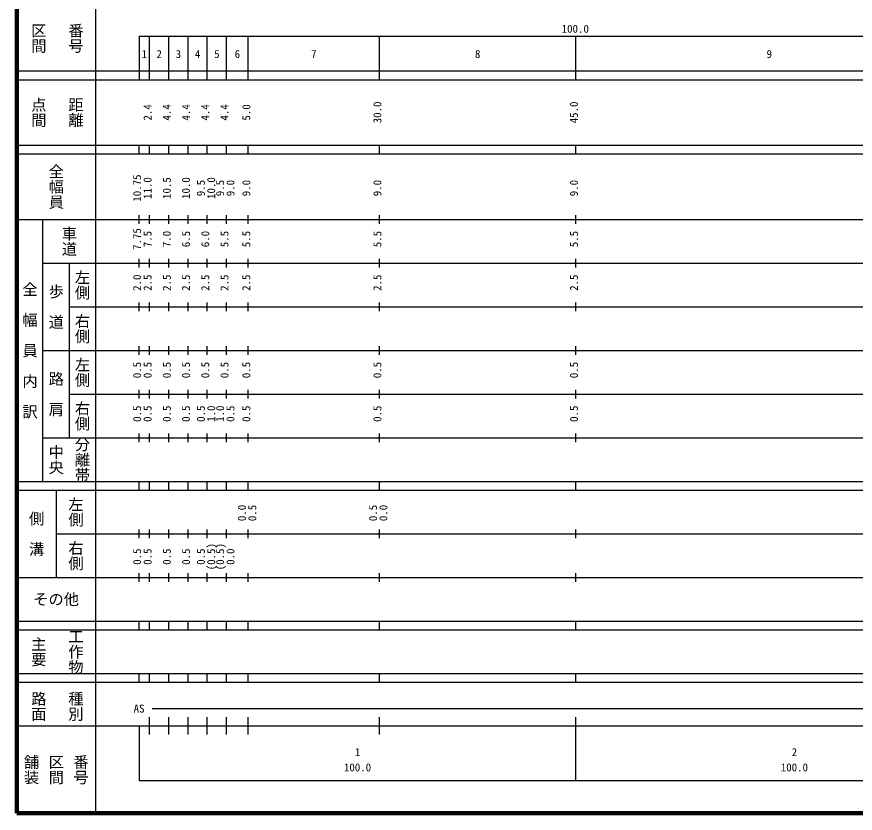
# Model space of a CAD drawing. Units: millimetres on the paper, enlarged 1000 times. Extents: x 40000 to 680000, y 20000 to 380000.
# Drawn here: x 40000 to 231926, y 20000 to 202409 of the extents above; entities that cross this region are included whole.
import ezdxf
from ezdxf.enums import TextEntityAlignment as Align

# ---------------------------------------------------------------- set-up
doc = ezdxf.new("R2010")
doc.units = ezdxf.units.MM
doc.header["$LTSCALE"] = 1000
doc.layers.add('S-TTL', color=2, linetype='Continuous', lineweight=140)
doc.layers.add('S-TTL-BAND', color=7, linetype='Continuous', lineweight=25)
doc.styles.add('@ＭＳ ゴシック', font='')
doc.styles.add('ＭＳ ゴシック', font='')
doc.styles.get('@ＭＳ ゴシック').set_extended_font_data('@MS Gothic')
doc.styles.get('ＭＳ ゴシック').set_extended_font_data('MS Gothic')

msp = doc.modelspace()

# ---------------------------------------------------------------- linework, layer by layer
at = {"layer": 'S-TTL'}
for p, q in [((40000, 380000), (40000, 20000)), ((40000, 20000), (680000, 20000))]:
    msp.add_line(p, q, dxfattribs=at)
at = {"layer": 'S-TTL-BAND'}
for p, q in [((58000, 370000), (58000, 20000)), ((68000, 198000), (579000, 198000)), ((68000, 198000), (68000, 188000)), ((70400, 188000), (70400, 198000)), ((74800, 188000), (74800, 198000)), ((79200, 188000), (79200, 198000)), ((83600, 188000), (83600, 198000)), ((88000, 188000), (88000, 198000)), ((93000, 188000), (93000, 198000)), ((123000, 188000), (123000, 198000)), ((168000, 188000), (168000, 198000)), ((40000, 190000), (579000, 190000)), ((40000, 188000), (579000, 188000)), ((40000, 173000), (579000, 173000)), ((68000, 171000), (68000, 173000)), ((70400, 171000), (70400, 173000)), ((74800, 171000), (74800, 173000)), ((79200, 171000), (79200, 173000)), ((83600, 171000), (83600, 173000)), ((88000, 171000), (88000, 173000)), ((93000, 171000), (93000, 173000)), ((123000, 171000), (123000, 173000)), ((168000, 171000), (168000, 173000)), ((40000, 171000), (579000, 171000)), ((40000, 156000), (579000, 156000)), ((46000, 96000), (46000, 156000)), ((68000, 155000), (68000, 157000)), ((70400, 155000), (70400, 157000)), ((74800, 155000), (74800, 157000)), ((79200, 155000), (79200, 157000)), ((83600, 155000), (83600, 157000)), ((88000, 155000), (88000, 157000)), ((93000, 155000), (93000, 157000)), ((123000, 155000), (123000, 157000)), ((168000, 155000), (168000, 157000)), ((46000, 146000), (579000, 146000)), ((52000, 146000), (52000, 106000)), ((68000, 145000), (68000, 147000)), ((70400, 145000), (70400, 147000)), ((74800, 145000), (74800, 147000)), ((79200, 145000), (79200, 147000)), ((83600, 145000), (83600, 147000)), ((88000, 145000), (88000, 147000)), ((93000, 145000), (93000, 147000)), ((123000, 145000), (123000, 147000)), ((168000, 145000), (168000, 147000)), ((68000, 135000), (68000, 137000)), ((70400, 135000), (70400, 137000)), ((74800, 135000), (74800, 137000)), ((79200, 135000), (79200, 137000)), ((83600, 135000), (83600, 137000)), ((88000, 135000), (88000, 137000)), ((93000, 135000), (93000, 137000)), ((123000, 135000), (123000, 137000)), ((168000, 135000), (168000, 137000)), ((52000, 136000), (579000, 136000)), ((68000, 125000), (68000, 127000)), ((70400, 125000), (70400, 127000)), ((74800, 125000), (74800, 127000)), ((79200, 125000), (79200, 127000)), ((83600, 125000), (83600, 127000)), ((88000, 125000), (88000, 127000)), ((93000, 125000), (93000, 127000)), ((123000, 125000), (123000, 127000)), ((168000, 125000), (168000, 127000)), ((46000, 126000), (579000, 126000)), ((52000, 116000), (579000, 116000)), ((68000, 115000), (68000, 117000)), ((70400, 115000), (70400, 117000)), ((74800, 115000), (74800, 117000)), ((79200, 115000), (79200, 117000)), ((83600, 115000), (83600, 117000)), ((88000, 115000), (88000, 117000)), ((93000, 115000), (93000, 117000)), ((123000, 115000), (123000, 117000)), ((168000, 115000), (168000, 117000)), ((46000, 106000), (579000, 106000)), ((68000, 105000), (68000, 107000)), ((70400, 105000), (70400, 107000)), ((74800, 105000), (74800, 107000)), ((79200, 105000), (79200, 107000)), ((83600, 105000), (83600, 107000)), ((88000, 105000), (88000, 107000)), ((93000, 105000), (93000, 107000)), ((123000, 105000), (123000, 107000)), ((168000, 105000), (168000, 107000)), ((40000, 96000), (579000, 96000)), ((68000, 94000), (68000, 96000)), ((70400, 94000), (70400, 96000)), ((74800, 94000), (74800, 96000)), ((79200, 94000), (79200, 96000)), ((83600, 94000), (83600, 96000)), ((88000, 94000), (88000, 96000)), ((93000, 94000), (93000, 96000)), ((123000, 94000), (123000, 96000)), ((168000, 94000), (168000, 96000)), ((40000, 94000), (579000, 94000)), ((49000, 94000), (49000, 74000)), ((68000, 83000), (68000, 85000)), ((70400, 83000), (70400, 85000)), ((74800, 83000), (74800, 85000)), ((79200, 83000), (79200, 85000)), ((83600, 83000), (83600, 85000)), ((88000, 83000), (88000, 85000)), ((93000, 83000), (93000, 85000)), ((123000, 83000), (123000, 85000)), ((168000, 83000), (168000, 85000)), ((49000, 84000), (579000, 84000)), ((68000, 73000), (68000, 75000)), ((70400, 73000), (70400, 75000)), ((74800, 73000), (74800, 75000)), ((79200, 73000), (79200, 75000)), ((83600, 73000), (83600, 75000)), ((88000, 73000), (88000, 75000)), ((93000, 73000), (93000, 75000)), ((123000, 73000), (123000, 75000)), ((168000, 73000), (168000, 75000)), ((40000, 74000), (579000, 74000)), ((40000, 64000), (579000, 64000)), ((68000, 62000), (68000, 64000)), ((70400, 62000), (70400, 64000)), ((74800, 62000), (74800, 64000)), ((79200, 62000), (79200, 64000)), ((83600, 62000), (83600, 64000)), ((88000, 62000), (88000, 64000)), ((93000, 62000), (93000, 64000)), ((123000, 62000), (123000, 64000)), ((168000, 62000), (168000, 64000)), ((40000, 62000), (579000, 62000)), ((40000, 52000), (579000, 52000)), ((68000, 50000), (68000, 52000)), ((70400, 50000), (70400, 52000)), ((74800, 50000), (74800, 52000)), ((79200, 50000), (79200, 52000)), ((83600, 50000), (83600, 52000)), ((88000, 50000), (88000, 52000)), ((93000, 50000), (93000, 52000)), ((123000, 50000), (123000, 52000)), ((168000, 50000), (168000, 52000)), ((40000, 50000), (579000, 50000)), ((71000, 44000), (565000, 44000)), ((70400, 38000), (70400, 42000)), ((74800, 38000), (74800, 42000)), ((79200, 38000), (79200, 42000)), ((83600, 38000), (83600, 42000)), ((88000, 38000), (88000, 42000)), ((93000, 38000), (93000, 42000)), ((123000, 38000), (123000, 42000)), ((168000, 27500), (168000, 42000)), ((40000, 40000), (579000, 40000)), ((68000, 40000), (68000, 27500)), ((68000, 27500), (579000, 27500))]:
    msp.add_line(p, q, dxfattribs=at)

# ---------------------------------------------------------------- texts
at = {"layer": 'S-TTL-BAND', "style": '@ＭＳ ゴシック'}
for s, p in [('区間', (45000, 197500)), ('番号', (53500, 197500)), ('点間', (45000, 180500)), ('距離', (53500, 180500)), ('全幅員', (49000, 163500)), ('車道', (52000, 151000)), ('左側', (55000, 141000)), ('全\u3000幅\u3000員\u3000内\u3000訳', (43000, 126000)), ('歩\u3000道', (49000, 136000)), ('右側', (55000, 131000)), ('左側', (55000, 121000)), ('路\u3000肩', (49000, 116000)), ('右側', (55000, 111000)), ('分離帯', (55000, 101000)), ('中央', (49000, 101000)), ('左側', (53500, 89000)), ('側\u3000溝', (44500, 84000)), ('右側', (53500, 79000)), ('工作物', (53500, 57000)), ('主要', (45000, 57000)), ('路面', (45000, 44500)), ('種別', (53500, 44500)), ('舗装', (43333, 30000)), ('区間', (49000, 30000)), ('番号', (54667, 30000))]:
    msp.add_text(s, height=2566, rotation=270, dxfattribs=at).set_placement(p, align=Align.MIDDLE_CENTER)
at = {"layer": 'S-TTL-BAND', "style": 'ＭＳ ゴシック'}
for s, p in [('100.0', (167844, 198195)), ('1', (69200, 192405)), ('2', (72600, 192405)), ('3', (77000, 192405)), ('4', (81400, 192405)), ('5', (85800, 192405)), ('6', (90500, 192405)), ('7', (108000, 192405)), ('8', (145500, 192405)), ('9', (212250, 192405)), ('AS', (68000, 42500)), ('1', (118000, 32523)), ('2', (218000, 32523)), ('100.0', (118000, 29033)), ('100.0', (218000, 29033))]:
    msp.add_text(s, height=1833, dxfattribs=at).set_placement(p, align=Align.BOTTOM_CENTER)
for s, p in [('30.0', (124000, 180500)), ('45.0', (169000, 180500)), ('2.4', (71400, 180500)), ('4.4', (75800, 180500)), ('4.4', (80200, 180500)), ('4.4', (84600, 180500)), ('4.4', (89000, 180500)), ('5.0', (94000, 180500)), ('10.75', (69000, 163174)), ('11.0', (71400, 163174)), ('10.5', (75800, 163174)), ('10.0', (80200, 163174)), ('10.0', (85970, 163174)), ('9.5', (83600, 163174)), ('9.5', (88000, 163174)), ('9.0', (90370, 163174)), ('9.0', (94000, 163174)), ('9.0', (124000, 163174)), ('9.0', (169000, 163174)), ('7.75', (69000, 151500)), ('7.5', (71400, 151500)), ('7.0', (75800, 151500)), ('6.5', (80200, 151500)), ('6.0', (84600, 151500)), ('5.5', (89000, 151500)), ('5.5', (94000, 151500)), ('5.5', (124000, 151500)), ('5.5', (169000, 151500)), ('2.0', (69000, 141500)), ('2.5', (71400, 141500)), ('2.5', (75800, 141500)), ('2.5', (80200, 141500)), ('2.5', (84600, 141500)), ('2.5', (89000, 141500)), ('2.5', (94000, 141500)), ('2.5', (124000, 141500)), ('2.5', (169000, 141500)), ('0.5', (69000, 121500)), ('0.5', (71400, 121500)), ('0.5', (75800, 121500)), ('0.5', (80200, 121500)), ('0.5', (84600, 121500)), ('0.5', (89000, 121500)), ('0.5', (94000, 121500)), ('0.5', (124000, 121500)), ('0.5', (169000, 121500)), ('1.0', (85970, 111500)), ('1.0', (88000, 111500)), ('0.5', (69000, 111500)), ('0.5', (71400, 111500)), ('0.5', (75800, 111500)), ('0.5', (80200, 111500)), ('0.5', (83600, 111500)), ('0.5', (90370, 111500)), ('0.5', (94000, 111500)), ('0.5', (124000, 111500)), ('0.5', (169000, 111500)), ('0.0', (93000, 88764)), ('0.5', (95370, 88764)), ('0.5', (123000, 88764)), ('0.0', (125370, 88764)), ('(0.5)', (85970, 78764)), ('(0.5)', (88000, 78764)), ('0.5', (69000, 78764)), ('0.5', (71400, 78764)), ('0.5', (75800, 78764)), ('0.5', (80200, 78764)), ('0.5', (83600, 78764)), ('0.0', (90370, 78764))]:
    msp.add_text(s, height=1833, rotation=90, dxfattribs=at).set_placement(p, align=Align.BOTTOM_CENTER)
msp.add_text('その他', height=2566, dxfattribs=at).set_placement((49000, 69000), align=Align.MIDDLE_CENTER)

doc.saveas('drawing.dxf')
